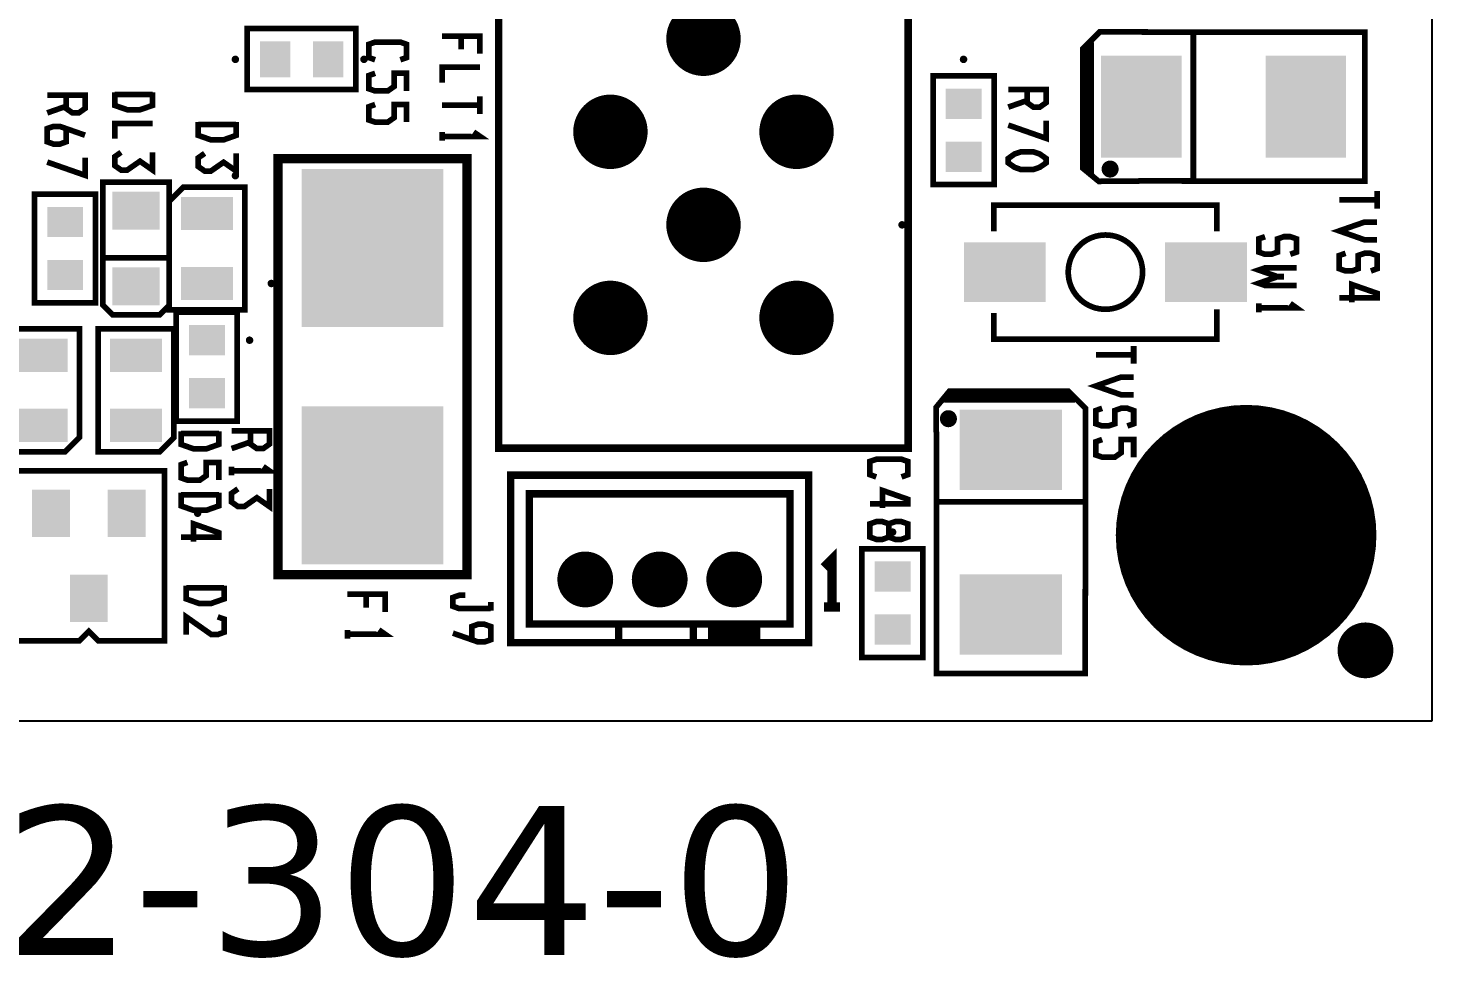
# Model space of a CAD drawing. Extents: x 0 to 118, y -6 to 50.
# Drawn here: x 80.28 to 117.99, y -6.36 to 18.62 of the extents above; entities that cross this region are included whole.
import ezdxf

# ---------------------------------------------------------------- set-up
doc = ezdxf.new("R2010")
doc.units = 0
doc.header["$MEASUREMENT"] = 0
doc.layers.get('0').update_dxf_attribs({"linetype": 'CONTINUOUS'})
for name, color, linetype in [('22-304-0_DRD', 1, 'CONTINUOUS'), ('22-304-0_SMT', 254, 'CONTINUOUS'), ('22-304-0_SST', 1, 'CONTINUOUS'), ('THRUHOLE_TAP', 11, 'CONTINUOUS')]:
    doc.layers.add(name, color=color, linetype=linetype)
doc.styles.get("Standard").update_dxf_attribs({"font": 'verdana.ttf', "height": 4})

# ---------------------------------------------------------------- blocks, each defined once
blk = doc.blocks.new('RECTANGLE_2')
blk.add_solid([(0.4826, 0.4064), (0.4826, -0.4064), (-0.4826, 0.4064), (-0.4826, -0.4064)])
blk = doc.blocks.new('RECTANGLE_3')
blk.add_solid([(0.63627, 0.51308), (0.63627, -0.51308), (-0.63627, 0.51308), (-0.63627, -0.51308)])
blk = doc.blocks.new('RECTANGLE_6')
blk.add_solid([(0.4064, 0.4826), (0.4064, -0.4826), (-0.4064, 0.4826), (-0.4064, -0.4826)])
blk = doc.blocks.new('RECTANGLE_14')
blk.add_solid([(0.508, 0.635), (0.508, -0.635), (-0.508, 0.635), (-0.508, -0.635)])
blk = doc.blocks.new('RECTANGLE_15')
blk.add_solid([(0.6985, 0.4445), (0.6985, -0.4445), (-0.6985, 0.4445), (-0.6985, -0.4445)])
blk = doc.blocks.new('RECTANGLE_17')
blk.add_solid([(1.905, 2.1209), (1.905, -2.1209), (-1.905, 2.1209), (-1.905, -2.1209)])
blk = doc.blocks.new('ROUND_18')
at = {"const_width": 3.50012}
blk.add_lwpolyline([(-1.75006, 0, 1), (1.75006, 0, 1)], format="xyb", close=True, dxfattribs=at)
blk = doc.blocks.new('ROUND_19')
at = {"const_width": 0.99949}
blk.add_lwpolyline([(-0.499744, 0, 1), (0.499744, 0, 1)], format="xyb", close=True, dxfattribs=at)
blk = doc.blocks.new('ROUND_22')
at = {"const_width": 0.7493}
blk.add_lwpolyline([(-0.37465, 0, 1), (0.37465, 0, 1)], format="xyb", close=True, dxfattribs=at)
blk = doc.blocks.new('RECTANGLE_32')
blk.add_solid([(1.09982, 0.8001), (1.09982, -0.8001), (-1.09982, 0.8001), (-1.09982, -0.8001)])
blk = doc.blocks.new('RECTANGLE_33')
blk.add_solid([(1.0795, 1.3716), (1.0795, -1.3716), (-1.0795, 1.3716), (-1.0795, -1.3716)])
blk = doc.blocks.new('RECTANGLE_34')
blk.add_solid([(1.3716, 1.0795), (1.3716, -1.0795), (-1.3716, 1.0795), (-1.3716, -1.0795)])
blk = doc.blocks.new('ROUND_87')
at = {"const_width": 0.10033}
blk.add_lwpolyline([(-0.050164, 0, 1), (0.050164, 0, 1)], format="xyb", close=True, dxfattribs=at)
blk = doc.blocks.new('ROUND_88')
at = {"const_width": 0.65024}
blk.add_lwpolyline([(-0.32512, 0, 1), (0.32512, 0, 1)], format="xyb", close=True, dxfattribs=at)
blk = doc.blocks.new('ROUND_91')
at = {"const_width": 0.40005}
blk.add_lwpolyline([(-0.200024, 0, 1), (0.200024, 0, 1)], format="xyb", close=True, dxfattribs=at)
blk = doc.blocks.new('ROUND_83')
at = {"const_width": 1.75006}
blk.add_lwpolyline([(-0.87503, 0, 1), (0.87503, 0, 1)], format="xyb", close=True, dxfattribs=at)

msp = doc.modelspace()

# ---------------------------------------------------------------- linework, layer by layer
at = {"layer": '22-304-0_DRD'}
for p, q in [((117.99062, 50.06086), (117.99062, 0)), ((117.99062, 0), (0, 0))]:
    msp.add_line(p, q, dxfattribs=at)
at = {"layer": '22-304-0_SST'}
for points, const_width in [([(92.9259, 19.33448), (103.9241, 19.33448), (103.9241, 7.33552), (92.9259, 7.33552), (92.9259, 19.33448)], 0.20066), ([(89.0905, 18.6055), (86.1695, 18.6055), (86.1695, 16.9672), (89.0905, 16.9672), (89.0905, 18.6055)], 0.1524), ([(91.40444, 18.40484), (92.42044, 18.40484), (92.42044, 17.92986)], 0.1524), ([(91.91244, 18.04924), (91.91244, 18.40484)], 0.1524), ([(110.20044, 14.51356), (114.554, 14.51102), (116.1923, 14.51102), (116.1923, 18.50898), (109.0676, 18.5166), (108.6104, 18.0594), (108.6104, 14.859), (109.0422, 14.5034), (110.20044, 14.51356)], 0.1524), ([(111.5822, 14.5542), (111.5822, 18.4912)], 0.1524), ([(89.60612, 17.76984), (89.43594, 17.82826), (89.43594, 18.18386), (89.60612, 18.24482), (90.28176, 18.24482), (90.45194, 18.18386), (90.45194, 17.82826), (90.28176, 17.76984)], 0.1524), ([(108.839, 18.2372), (108.6612, 18.0594)], 0.1524), ([(108.6612, 18.0594), (108.6612, 14.859), (108.8136, 14.732), (108.8644, 14.6558), (108.9152, 14.605)], 0.1524), ([(108.839, 18.1356), (108.7374, 18.1356)], 0.1524), ([(108.7628, 18.161), (108.7628, 14.77518)], 0.1524), ([(108.839, 18.2372), (108.839, 14.732)], 0.1524), ([(108.839, 17.99844), (108.6612, 17.99844)], 0.1524), ([(108.839, 17.86128), (108.6612, 17.86128)], 0.1524), ([(108.839, 17.72412), (108.6612, 17.72412)], 0.1524), ([(89.60612, 17.40662), (89.43594, 17.34566), (89.43594, 16.99006), (89.60612, 16.93164), (89.94394, 16.93164), (90.11412, 17.05102), (90.11412, 17.40662), (90.45194, 17.40662), (90.45194, 16.93164)], 0.1524), ([(91.40444, 17.15008), (91.40444, 17.56664), (92.42044, 17.56664)], 0.1524), ([(106.2355, 14.4145), (106.2355, 17.3355), (104.5972, 17.3355), (104.5972, 14.4145), (106.2355, 14.4145)], 0.1524), ([(108.839, 17.58696), (108.6612, 17.58696)], 0.1524), ([(108.839, 17.4498), (108.6612, 17.4498)], 0.1524), ([(108.839, 17.31264), (108.6612, 17.31264)], 0.1524), ([(82.61096, 16.89862), (82.61096, 16.54302), (82.94878, 16.42618), (83.28914, 16.42618), (83.62696, 16.54302), (83.62696, 16.89862)], 0.1524), ([(107.11942, 16.97228), (107.11942, 16.61668), (107.28706, 16.4973), (107.45724, 16.4973), (107.62742, 16.61668), (107.62742, 16.97228), (106.61142, 16.97228)], 0.1524), ([(108.839, 17.17548), (108.6612, 17.17548)], 0.1524), ([(108.839, 17.03832), (108.6612, 17.03832)], 0.1524), ([(108.839, 16.90116), (108.6612, 16.90116)], 0.1524), ([(81.3054, 16.81734), (81.3054, 16.46174), (81.47558, 16.34236), (81.64576, 16.34236), (81.8134, 16.46174), (81.8134, 16.81734), (80.7974, 16.81734)], 0.1524), ([(81.3054, 16.52016), (80.7974, 16.34236)], 0.1524), ([(82.61096, 16.8402), (83.62696, 16.8402)], 0.1524), ([(89.60612, 16.56842), (89.43594, 16.50746), (89.43594, 16.15186), (89.60612, 16.09344), (89.94394, 16.09344), (90.11412, 16.21282), (90.11412, 16.56842), (90.45194, 16.56842), (90.45194, 16.09344)], 0.1524), ([(91.40444, 16.55064), (92.42044, 16.55064)], 0.1524), ([(92.42044, 16.31188), (92.42044, 16.78686)], 0.1524), ([(107.11942, 16.6751), (106.61142, 16.4973)], 0.1524), ([(108.839, 16.764), (108.6612, 16.764)], 0.1524), ([(108.839, 16.62684), (108.6612, 16.62684)], 0.1524), ([(108.839, 16.48968), (108.6612, 16.48968)], 0.1524), ([(108.839, 16.35252), (108.6612, 16.35252)], 0.1524), ([(108.839, 16.21536), (108.6612, 16.21536)], 0.1524), ([(81.3054, 15.92072), (81.3054, 15.56512), (81.13776, 15.50416), (80.96758, 15.50416), (80.7974, 15.56512), (80.7974, 15.92072), (80.96758, 15.97914), (81.13776, 15.97914), (81.8134, 15.74292)], 0.1524), ([(82.61096, 15.6464), (82.61096, 16.06042), (83.62696, 16.06042)], 0.1524), ([(84.85632, 16.09344), (84.85632, 15.73784), (85.19414, 15.61846), (85.5345, 15.61846), (85.87232, 15.73784), (85.87232, 16.09344)], 0.1524), ([(84.85632, 16.03248), (85.87232, 16.03248)], 0.1524), ([(91.40444, 15.59306), (91.40444, 15.82928)], 0.1524), ([(91.40444, 15.71244), (92.42044, 15.71244), (92.25026, 15.82928)], 0.1524), ([(106.61142, 16.0147), (107.62742, 15.6591), (107.62742, 16.13408)], 0.1524), ([(108.839, 16.0782), (108.6612, 16.0782)], 0.1524), ([(108.839, 15.94104), (108.6612, 15.94104)], 0.1524), ([(108.839, 15.80388), (108.6612, 15.80388)], 0.1524), ([(108.839, 15.66672), (108.6612, 15.66672)], 0.1524), ([(108.839, 15.52956), (108.6612, 15.52956)], 0.1524), ([(108.839, 15.3924), (108.6612, 15.3924)], 0.1524), ([(80.7974, 15.02156), (81.8134, 14.66596), (81.8134, 15.14094)], 0.1524), ([(82.78114, 15.28318), (82.61096, 15.1638), (82.61096, 14.92758), (82.78114, 14.8082), (82.94878, 14.8082), (83.28914, 15.04442), (83.62696, 14.8082), (83.62696, 15.28318)], 0.1524), ([(85.0265, 15.25524), (84.85632, 15.13586), (84.85632, 14.89964), (85.0265, 14.78026), (85.19414, 14.78026), (85.5345, 15.01648), (85.87232, 14.78026), (85.87232, 15.25524)], 0.1524), ([(92.075, 3.937), (86.995, 3.937), (86.995, 15.113), (92.075, 15.113), (92.075, 3.937)], 0.254), ([(106.61142, 15.11808), (106.77906, 15.23746), (106.94924, 15.29588), (107.28706, 15.29588), (107.45724, 15.23746), (107.62742, 15.11808), (107.62742, 14.9987), (107.45724, 14.88186), (107.28706, 14.8209), (106.94924, 14.8209), (106.77906, 14.88186), (106.61142, 14.9987), (106.61142, 15.11808)], 0.1524), ([(108.839, 15.25524), (108.6612, 15.25524)], 0.1524), ([(108.839, 15.11808), (108.6612, 15.11808)], 0.1524), ([(108.839, 14.98092), (108.6612, 14.98092)], 0.1524), ([(108.839, 14.84376), (108.67898, 14.84376)], 0.1524), ([(108.839, 14.732), (108.8136, 14.7066)], 0.1524), ([(108.8136, 14.7066), (108.9152, 14.605)], 0.1524), ([(109.48924, 14.7828), (109.20222, 14.7828)], 0.1524), ([(109.47146, 14.91996), (109.22, 14.91996)], 0.1524), ([(109.2962, 14.97584), (109.2962, 14.68882)], 0.1524), ([(109.43336, 14.95806), (109.43336, 14.7066)], 0.1524), ([(83.82, 10.922), (82.55, 10.922), (82.296, 11.176), (82.296, 14.478), (84.074, 14.478), (84.074, 11.176), (83.82, 10.922)], 0.1524), ([(86.106, 14.224), (86.106, 14.351), (84.455, 14.351), (84.074, 13.97), (84.074, 11.049), (86.106, 11.049), (86.106, 14.224)], 0.1524), ([(80.4545, 14.1605), (80.4545, 11.2395), (82.0928, 11.2395), (82.0928, 14.1605), (80.4545, 14.1605)], 0.1524), ([(115.50142, 14.01064), (116.51742, 14.01064)], 0.1524), ([(116.51742, 13.77188), (116.51742, 14.24686)], 0.1524), ([(112.2172, 13.16482), (112.2172, 13.86332), (106.2228, 13.86332), (106.2228, 13.16482)], 0.1524), ([(116.51742, 12.93368), (116.1796, 12.93368), (115.50142, 13.17244), (116.1796, 13.40866), (116.51742, 13.40866)], 0.1524), ([(114.1857, 12.54506), (114.35334, 12.60348), (114.35334, 12.95908), (114.1857, 13.0175), (114.01552, 13.0175), (113.84534, 12.95908), (113.84534, 12.60348), (113.6777, 12.54506), (113.50752, 12.54506), (113.33734, 12.60348), (113.33734, 12.95908), (113.50752, 13.0175)], 0.1524), ([(84.074, 12.446), (82.296, 12.446)], 0.1524), ([(116.34978, 12.09548), (116.51742, 12.15644), (116.51742, 12.51204), (116.34978, 12.57046), (116.1796, 12.57046), (116.00942, 12.51204), (116.00942, 12.15644), (115.84178, 12.09548), (115.6716, 12.09548), (115.50142, 12.15644), (115.50142, 12.51204), (115.6716, 12.57046)], 0.1524), ([(114.01552, 11.94308), (113.84534, 11.94308), (113.33734, 12.12088), (113.50752, 12.1793), (114.35334, 12.1793)], 0.1524), ([(114.35334, 11.70686), (113.50752, 11.70686), (113.33734, 11.76528), (113.84534, 11.94308)], 0.1524), ([(115.84178, 11.25728), (115.84178, 11.73226), (116.51742, 11.49604), (116.51742, 11.37666), (115.50142, 11.37666)], 0.1524), ([(84.2645, 10.9855), (84.2645, 8.0645), (85.9028, 8.0645), (85.9028, 10.9855), (84.2645, 10.9855)], 0.1524), ([(112.2172, 11.06678), (112.2172, 10.26668), (106.2228, 10.26668), (106.2228, 10.96518)], 0.1524), ([(113.33734, 10.9855), (113.33734, 11.22426)], 0.1524), ([(113.33734, 11.10488), (114.35334, 11.10488), (114.1857, 11.22426)], 0.1524), ([(79.629, 7.366), (79.629, 7.239), (81.28, 7.239), (81.661, 7.62), (81.661, 10.541), (79.629, 10.541), (79.629, 7.366)], 0.1524), ([(82.169, 7.366), (82.169, 7.239), (83.82, 7.239), (84.201, 7.62), (84.201, 10.541), (82.169, 10.541), (82.169, 7.366)], 0.1524), ([(108.96346, 9.84504), (109.97946, 9.84504)], 0.1524), ([(109.97946, 9.60882), (109.97946, 10.0838)], 0.1524), ([(109.97946, 8.77062), (109.64164, 8.77062), (108.96346, 9.00684), (109.64164, 9.2456), (109.97946, 9.2456)], 0.1524), ([(104.68356, 7.27456), (104.68102, 2.921), (104.68102, 1.2827), (108.67898, 1.2827), (108.6866, 8.4074), (108.2294, 8.8646), (105.029, 8.8646), (104.6734, 8.4328), (104.68356, 7.27456)], 0.1524), ([(108.2294, 8.8138), (105.029, 8.8138), (104.902, 8.6614), (104.8258, 8.6106), (104.775, 8.5598)], 0.1524), ([(104.8766, 8.6614), (104.775, 8.5598)], 0.1524), ([(104.8766, 8.6614), (104.902, 8.636)], 0.1524), ([(108.3818, 8.6614), (104.902, 8.6614)], 0.1524), ([(108.4072, 8.636), (104.902, 8.636)], 0.1524), ([(105.01376, 8.79602), (105.01376, 8.636)], 0.1524), ([(108.24464, 8.79856), (105.0163, 8.79856)], 0.1524), ([(105.15092, 8.8138), (105.15092, 8.636)], 0.1524), ([(105.28808, 8.8138), (105.28808, 8.636)], 0.1524), ([(105.42524, 8.8138), (105.42524, 8.636)], 0.1524), ([(105.5624, 8.8138), (105.5624, 8.636)], 0.1524), ([(105.69956, 8.8138), (105.69956, 8.636)], 0.1524), ([(105.83672, 8.8138), (105.83672, 8.636)], 0.1524), ([(105.97388, 8.8138), (105.97388, 8.636)], 0.1524), ([(106.11104, 8.8138), (106.11104, 8.636)], 0.1524), ([(106.2482, 8.8138), (106.2482, 8.636)], 0.1524), ([(106.38536, 8.8138), (106.38536, 8.636)], 0.1524), ([(106.52252, 8.8138), (106.52252, 8.636)], 0.1524), ([(106.65968, 8.8138), (106.65968, 8.636)], 0.1524), ([(106.79684, 8.8138), (106.79684, 8.636)], 0.1524), ([(106.934, 8.8138), (106.934, 8.636)], 0.1524), ([(107.07116, 8.8138), (107.07116, 8.636)], 0.1524), ([(107.20832, 8.8138), (107.20832, 8.636)], 0.1524), ([(107.34548, 8.8138), (107.34548, 8.636)], 0.1524), ([(107.48264, 8.8138), (107.48264, 8.636)], 0.1524), ([(107.6198, 8.8138), (107.6198, 8.636)], 0.1524), ([(107.75696, 8.8138), (107.75696, 8.636)], 0.1524), ([(107.89412, 8.8138), (107.89412, 8.636)], 0.1524), ([(108.03128, 8.8138), (108.03128, 8.636)], 0.1524), ([(108.16844, 8.8138), (108.16844, 8.636)], 0.1524), ([(108.2294, 8.8138), (108.4072, 8.636)], 0.1524), ([(108.3056, 8.7376), (108.3056, 8.636)], 0.1524), ([(104.9528, 8.27024), (104.9528, 7.98322)], 0.1524), ([(105.08996, 8.25246), (105.08996, 8.001)], 0.1524), ([(109.80928, 7.93242), (109.97946, 7.99084), (109.97946, 8.34644), (109.80928, 8.4074), (109.64164, 8.4074), (109.47146, 8.34644), (109.47146, 7.99084), (109.30128, 7.93242), (109.13364, 7.93242), (108.96346, 7.99084), (108.96346, 8.34644), (109.13364, 8.4074)], 0.1524), ([(105.14584, 8.0772), (104.85882, 8.0772)], 0.1524), ([(105.12806, 8.21436), (104.8766, 8.21436)], 0.1524), ([(84.3915, 7.79272), (84.3915, 7.43712), (84.72932, 7.31774), (85.06968, 7.31774), (85.4075, 7.43712), (85.4075, 7.79272)], 0.1524), ([(84.3915, 7.73176), (85.4075, 7.73176)], 0.1524), ([(86.2584, 7.80034), (86.2584, 7.44474), (86.42858, 7.32536), (86.59876, 7.32536), (86.7664, 7.44474), (86.7664, 7.80034), (85.7504, 7.80034)], 0.1524), ([(86.2584, 7.50316), (85.7504, 7.32536)], 0.1524), ([(109.13364, 7.5692), (108.96346, 7.50824), (108.96346, 7.15264), (109.13364, 7.09422), (109.47146, 7.09422), (109.64164, 7.2136), (109.64164, 7.5692), (109.97946, 7.5692), (109.97946, 7.09422)], 0.1524), ([(83.947, 6.731), (79.883, 6.731), (79.883, 2.159), (81.661, 2.159), (81.915, 2.413), (82.169, 2.159), (83.947, 2.159), (83.947, 6.731)], 0.1524), ([(84.56168, 6.95452), (84.3915, 6.89356), (84.3915, 6.53796), (84.56168, 6.47954), (84.8995, 6.47954), (85.06968, 6.59892), (85.06968, 6.95452), (85.4075, 6.95452), (85.4075, 6.47954)], 0.1524), ([(85.7504, 6.60654), (85.7504, 6.84276)], 0.1524), ([(85.7504, 6.72592), (86.7664, 6.72592), (86.59876, 6.84276)], 0.1524), ([(103.06558, 6.56336), (102.8954, 6.62432), (102.8954, 6.97992), (103.06558, 7.03834), (103.74376, 7.03834), (103.9114, 6.97992), (103.9114, 6.62432), (103.74376, 6.56336)], 0.1524), ([(93.35008, 2.11074), (101.24948, 2.11074), (101.24948, 6.60908), (93.24848, 6.60908), (93.24848, 2.11074), (93.35008, 2.11074)], 0.20066), ([(84.3915, 6.14172), (84.3915, 5.78612), (84.72932, 5.66674), (85.06968, 5.66674), (85.4075, 5.78612), (85.4075, 6.14172)], 0.1524), ([(84.3915, 6.08076), (85.4075, 6.08076)], 0.1524), ([(85.92058, 6.24332), (85.7504, 6.12394), (85.7504, 5.88772), (85.92058, 5.76834), (86.09076, 5.76834), (86.42858, 6.00456), (86.7664, 5.76834), (86.7664, 6.24332)], 0.1524), ([(93.74886, 2.61112), (93.74886, 6.1087), (100.7491, 6.1087), (100.7491, 2.61112), (93.74886, 2.61112)], 0.20066), ([(103.23576, 5.72516), (103.23576, 6.20014), (103.9114, 5.96392), (103.9114, 5.84454), (102.8954, 5.84454)], 0.1524), ([(104.7242, 5.8928), (108.6612, 5.8928)], 0.1524), ([(84.72932, 4.82854), (84.72932, 5.30352), (85.4075, 5.06476), (85.4075, 4.94792), (84.3915, 4.94792)], 0.1524), ([(103.4034, 4.94792), (103.57358, 4.88696), (103.74376, 4.88696), (103.9114, 4.94792), (103.9114, 5.30352), (103.74376, 5.36194), (103.57358, 5.36194), (103.4034, 5.30352), (103.4034, 4.94792), (103.23576, 4.88696), (103.06558, 4.88696), (102.8954, 4.94792), (102.8954, 5.30352), (103.06558, 5.36194), (103.23576, 5.36194), (103.4034, 5.30352)], 0.1524), ([(101.87432, 3.06832), (101.87432, 4.33832), (101.6635, 4.1275)], 0.254), ([(102.6795, 4.6355), (102.6795, 1.7145), (104.3178, 1.7145), (104.3178, 4.6355), (102.6795, 4.6355)], 0.1524), ([(84.5312, 3.64236), (84.5312, 3.28676), (84.86902, 3.16738), (85.20684, 3.16738), (85.5472, 3.28676), (85.5472, 3.64236)], 0.1524), ([(84.5312, 3.58394), (85.5472, 3.58394)], 0.1524), ([(88.85936, 3.41122), (89.87536, 3.41122), (89.87536, 2.93878)], 0.1524), ([(89.36736, 3.05562), (89.36736, 3.41122)], 0.1524), ([(92.03182, 3.38328), (91.86164, 3.38328), (91.694, 3.32486), (91.694, 3.08864), (91.86164, 3.02768), (92.71, 3.02768)], 0.1524), ([(92.71, 2.96926), (92.71, 3.20548)], 0.1524), ([(102.08768, 3.06832), (101.6635, 3.06832)], 0.254), ([(84.5312, 2.32918), (84.5312, 2.80416), (85.20684, 2.32918), (85.37702, 2.32918), (85.5472, 2.39014), (85.5472, 2.74574), (85.37702, 2.80416)], 0.1524), ([(92.202, 2.18948), (92.202, 2.54508), (92.36964, 2.60604), (92.53982, 2.60604), (92.71, 2.54508), (92.71, 2.18948), (92.53982, 2.13106), (92.36964, 2.13106), (91.694, 2.36728)], 0.1524), ([(97.24898, 2.11074), (96.14916, 2.11074), (96.14916, 2.61112), (98.15068, 2.61112), (98.15068, 2.11074), (97.24898, 2.11074)], 0.20066), ([(98.64852, 2.61112), (98.64852, 2.11074)], 0.20066), ([(99.84994, 2.61112), (98.64852, 2.61112)], 0.20066), ([(98.8187, 2.61112), (98.8187, 2.11074)], 0.20066), ([(98.9965, 2.61112), (98.9965, 2.11074)], 0.20066), ([(99.17684, 2.61112), (99.17684, 2.11074)], 0.20066), ([(99.35718, 2.61112), (99.35718, 2.11074)], 0.20066), ([(99.53752, 2.61112), (99.53752, 2.11074)], 0.20066), ([(99.71532, 2.61112), (99.71532, 2.11074)], 0.20066), ([(99.84994, 2.61112), (99.84994, 2.11074)], 0.20066), ([(88.85936, 2.21742), (88.85936, 2.45618)], 0.1524), ([(88.85936, 2.3368), (89.87536, 2.3368), (89.70518, 2.45618)], 0.1524), ([(99.84994, 2.45872), (98.64852, 2.45872)], 0.20066), ([(99.84994, 2.27838), (98.64852, 2.27838)], 0.20066), ([(99.84994, 2.11074), (98.64852, 2.11074)], 0.20066)]:
    msp.add_lwpolyline(points, dxfattribs=dict(at, const_width=const_width))
at = {"layer": '22-304-0_SST', "const_width": 0.1524}
for points in [[(109.347, 14.986, 0.4142136), (109.1946, 14.8336)], [(109.1946, 14.8336, 0.4142136), (109.347, 14.6812)], [(109.4994, 14.8336, 0.4142136), (109.347, 14.986)], [(109.347, 14.6812, 0.4142136), (109.4994, 14.8336)], [(109.22, 13.06322, 0.4142136), (108.22178, 12.065)], [(110.21822, 12.065, 0.4142136), (109.22, 13.06322)], [(108.22178, 12.065, 0.4142136), (109.22, 11.06678)], [(109.22, 11.06678, 0.4142136), (110.21822, 12.065)], [(105.0036, 8.2804, 0.4142136), (104.8512, 8.128)], [(105.156, 8.128, 0.4142136), (105.0036, 8.2804)], [(104.8512, 8.128, 0.4142136), (105.0036, 7.9756)], [(105.0036, 7.9756, 0.4142136), (105.156, 8.128)]]:
    msp.add_lwpolyline(points, format="xyb", dxfattribs=at)

# ---------------------------------------------------------------- block references
at = {"layer": '22-304-0_SMT'}
for name, p in [('ROUND_19', (98.425, 18.33372)), ('RECTANGLE_6', (86.9188, 17.78)), ('RECTANGLE_6', (88.3412, 17.78)), ('RECTANGLE_33', (110.1852, 16.51)), ('RECTANGLE_33', (114.6048, 16.51)), ('RECTANGLE_2', (105.41, 16.5862)), ('ROUND_19', (95.92564, 15.83436)), ('ROUND_19', (100.92436, 15.83436)), ('RECTANGLE_2', (105.41, 15.1638)), ('RECTANGLE_17', (89.535, 12.7127)), ('ROUND_19', (98.425, 13.335)), ('RECTANGLE_3', (83.185, 13.716)), ('RECTANGLE_15', (85.09, 13.6398)), ('RECTANGLE_2', (81.28, 13.4112)), ('RECTANGLE_32', (106.51998, 12.065)), ('RECTANGLE_32', (111.92002, 12.065)), ('RECTANGLE_2', (81.28, 11.9888)), ('RECTANGLE_3', (83.185, 11.684)), ('RECTANGLE_15', (85.09, 11.7602)), ('ROUND_19', (95.92564, 10.83564)), ('ROUND_19', (100.92436, 10.83564)), ('RECTANGLE_2', (85.09, 10.2362)), ('RECTANGLE_15', (80.645, 9.8298)), ('RECTANGLE_15', (83.185, 9.8298)), ('RECTANGLE_2', (85.09, 8.8138)), ('RECTANGLE_15', (80.645, 7.9502)), ('RECTANGLE_15', (83.185, 7.9502)), ('RECTANGLE_17', (89.535, 6.3373)), ('RECTANGLE_34', (106.68, 7.2898)), ('ROUND_18', (112.99952, 4.99872)), ('RECTANGLE_14', (80.899, 5.588)), ('RECTANGLE_14', (82.931, 5.588)), ('ROUND_22', (95.25, 3.81)), ('ROUND_22', (97.24898, 3.81)), ('ROUND_22', (99.2505, 3.81)), ('RECTANGLE_2', (103.505, 3.8862)), ('RECTANGLE_14', (81.915, 3.302)), ('RECTANGLE_34', (106.68, 2.8702)), ('RECTANGLE_2', (103.505, 2.4638)), ('ROUND_22', (116.205, 1.905))]:
    msp.add_blockref(name, p, dxfattribs=at)
at = {"layer": 'THRUHOLE_TAP'}
for name, p in [('ROUND_88', (98.425, 18.33372)), ('ROUND_87', (85.852, 17.78)), ('ROUND_87', (89.3064, 17.78)), ('ROUND_87', (105.41, 17.78)), ('ROUND_88', (95.92564, 15.83436)), ('ROUND_88', (100.92436, 15.83436)), ('ROUND_87', (85.852, 14.6558)), ('ROUND_88', (98.425, 13.335)), ('ROUND_87', (103.759, 13.335)), ('ROUND_87', (86.8172, 11.7602)), ('ROUND_88', (95.92564, 10.83564)), ('ROUND_88', (100.92436, 10.83564)), ('ROUND_87', (86.233, 10.2362)), ('ROUND_83', (112.99952, 4.99872)), ('ROUND_87', (84.836, 5.588)), ('ROUND_87', (103.505, 5.08)), ('ROUND_91', (95.25, 3.81)), ('ROUND_91', (97.24898, 3.81)), ('ROUND_91', (99.2505, 3.81))]:
    msp.add_blockref(name, p, dxfattribs=at)

# ---------------------------------------------------------------- texts
at = {"linetype": 'Continuous'}
msp.add_text('PCB  22-304-0', height=4, dxfattribs=at).set_placement((61.74036, -6.27935))

doc.saveas('drawing.dxf')
